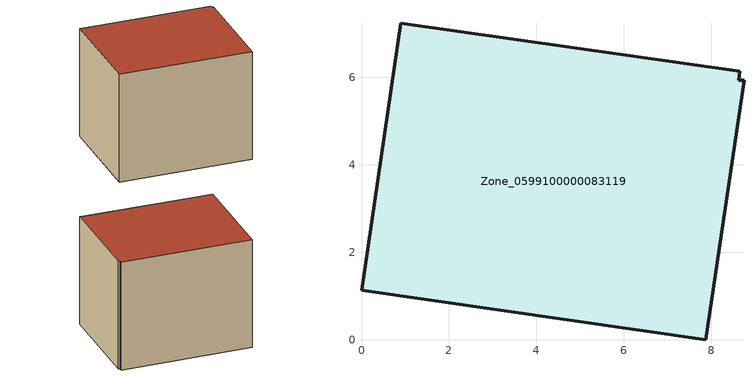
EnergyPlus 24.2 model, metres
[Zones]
Zone_0599100000083119
 floor ground (C_G): 0,1.13 0.9,7.24 8.66,6.14 8.63,5.94 8.75,5.94 7.88,0 z0
 wall outside (C_F): 0.9,7.24 0,1.13 7.88,0 8.75,5.94 8.63,5.94 8.66,6.14 0.9,7.24 z0:6.68
 roof outside (C_R): 7.88,0 8.75,5.94 8.63,5.94 8.66,6.14 0.9,7.24 0,1.13 z6.68
[BUILDING]
Pand.0599100000083119: North Axis=0; Terrain=City; Loads Convergence Tolerance Value=0.04; Temperature Convergence Tolerance Value=0.4; Solar Distribution=FullExterior; Maximum Number of Warmup Days=25; Minimum Number of Warmup Days=1
[Site:Location]
Rotterdam.The.Hague.AP_ZH_NLD Design_Conditions: Latitude=51.96; Longitude=4.45; Time Zone=1; Elevation=-4.5
[SITE:GROUNDTEMPERATURE:BUILDINGSURFACE]
18, 18, 18, 18, 18, 18, 18, 18, 18, 18, 18, 18
[MATERIAL] Thermal Absorptance=0.9; Solar Absorptance=0.7; Visible Absorptance=0.7
Name | Roughness | Thickness | Conductivity | Density | Specific Heat
G.TI.1946-1964 | MediumSmooth | 0.15 | 1 | 540 | 1210
F.TI.1946-1964 | Rough | 0.3 | 0.857143 | 1920 | 840
R.TI.1946-1964 | MediumRough | 0.2 | 0.277778 | 1500 | 1000
[CONSTRUCTION]
C_G: G.TI.1946-1964
C_F: F.TI.1946-1964
C_R: R.TI.1946-1964
[ZONE]
Zone_0599100000083119: Type=1; Multiplier=1; Ceiling Height=Autocalculate; Volume=Autocalculate; Floor Area=autocalculate; Part of Total Floor Area=Yes
[ZONEINFILTRATION:DESIGNFLOWRATE]
Infil_Zone_0599100000083119: Zone or ZoneList or Space or SpaceList=Zone_0599100000083119; Schedule=AlwaysOn; Design Flow Rate Calculation Method=Flow/Area; Flow Rate per Floor Area=0.003; Constant Term Coefficient=1; Temperature Term Coefficient=0; Velocity Term Coefficient=0; Velocity Squared Term Coefficient=0
[HVACTEMPLATE:ZONE:IDEALLOADSAIRSYSTEM]
Zone_0599100000083119: Maximum Heating Supply Air Temperature=50; Minimum Cooling Supply Air Temperature=13; Maximum Heating Supply Air Humidity Ratio=0.0156; Minimum Cooling Supply Air Humidity Ratio=0.0077; Heating Limit=NoLimit; Cooling Limit=NoLimit; Dehumidification Control Type=ConstantSensibleHeatRatio; Cooling Sensible Heat Ratio=0.7; Dehumidification Setpoint=60; Humidification Control Type=None; Humidification Setpoint=30; Outdoor Air Method=None; Outdoor Air Flow Rate per Person=0.00944; Outdoor Air Flow Rate per Zone Floor Area=0; Outdoor Air Flow Rate per Zone=0; Demand Controlled Ventilation Type=None; Outdoor Air Economizer Type=NoEconomizer; Heat Recovery Type=None; Sensible Heat Recovery Effectiveness=0.7; Latent Heat Recovery Effectiveness=0.65
[ZONECONTROL:THERMOSTAT]
ThermostatControl_Zone_0599100000083119: Zone or ZoneList=Zone_0599100000083119; Control Type Schedule=DualSetpointControlType; Control 1=Thermostat_Zone_0599100000083119; Temperature Difference Between Cutout And Setpoint=0
[THERMOSTATSETPOINT:DUALSETPOINT]
Thermostat_Zone_0599100000083119: Heating Setpoint Temperature Schedule=HeatingSetpoint_Zone_0599100000083119; Cooling Setpoint Temperature Schedule=CoolingSetpoint_Zone_0599100000083119
[SCHEDULE:COMPACT]
HeatingSetpoint_Zone_0599100000083119: Through: 12/31, For: AllDays, Until: 24:00, 21
CoolingSetpoint_Zone_0599100000083119: Through: 12/31, For: AllDays, Until: 24:00, 24
DualSetpointControlType: Through: 12/31, For: AllDays, Until: 24:00, 4
AlwaysOn: Through: 12/31, For: AllDays, Until: 24:00, 1
